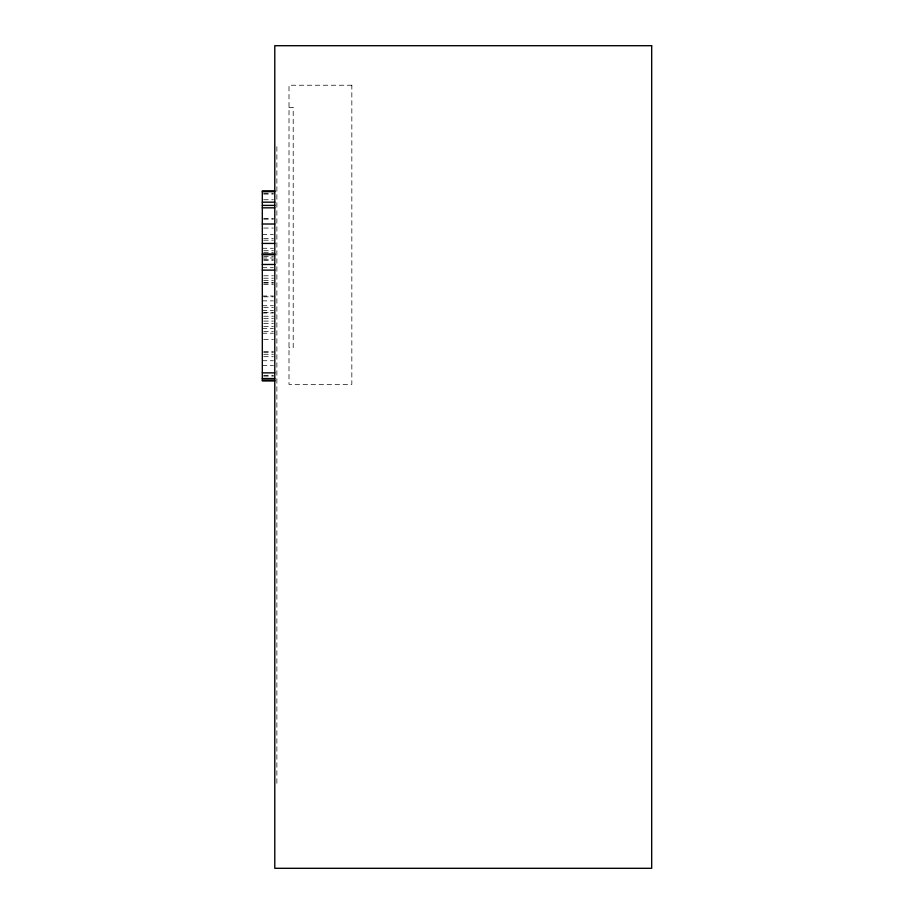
<?xml version="1.0" encoding="UTF-8"?>
<svg xmlns="http://www.w3.org/2000/svg" width="914" height="914" viewBox="0 0 914 914"><rect width="100%" height="100%" fill="white"/><g stroke="black" fill="none" stroke-linecap="round" stroke-linejoin="round"><path stroke-width="0.69" stroke-dasharray="4.57 3.43" d="M289.007 107.349L293.2 107.349L293.2 347.766L289.007 347.766M263.7 193.265L273.4 193.265M263.7 194.076L273.4 194.076M263.7 199.743L273.4 199.743M263.7 218.343L273.4 218.343M263.7 219.154L273.4 219.154M263.7 228.054L273.4 228.054M262.318 234.532L273.4 234.532M263.7 238.577L273.4 238.577M263.7 240.188L273.4 240.188M262.318 248.277L273.4 248.277M263.7 250.71L273.4 250.71M263.7 252.321L273.4 252.321M263.7 256.366L273.4 256.366M262.318 257.988L273.4 257.988M263.7 259.61L273.4 259.61M263.7 260.421L273.4 260.421M262.318 267.699L273.4 267.699M263.7 275.788L273.4 275.788M263.7 278.21L273.4 278.21M263.7 280.644L273.4 280.644M263.7 282.666L273.4 282.666M263.7 283.066L273.4 283.066M263.7 284.38L273.4 284.38M262.318 296.01L273.4 296.01M263.7 296.822L273.4 296.822M262.318 300.866L273.4 300.866M262.318 305.722L273.4 305.722M263.7 307.333L273.4 307.333M262.318 310.577L273.4 310.577M263.7 312.497L273.4 312.497M262.318 312.999L273.4 312.999M263.7 316.233L273.4 316.233M263.7 318.666L273.4 318.666M263.7 321.088L273.4 321.088M263.7 323.522L273.4 323.522M263.7 326.355L273.4 326.355M262.318 328.377L273.4 328.377M263.7 331.611L273.4 331.611M262.318 333.222L273.4 333.222M263.7 339.391L273.4 339.391M263.7 351.524L273.4 351.524M263.7 352.644L273.4 352.644M263.7 354.255L273.4 354.255M263.7 356.689L273.4 356.689M262.318 360.733L273.4 360.733M262.318 365.589L273.4 365.589M263.7 375.3L273.4 375.3M263.7 376.1L273.4 376.1M276.873 146.697L276.873 783.458M351.833 85.23L289.007 85.23L289.007 384.36L351.833 384.36L351.833 85.23"/><path stroke-width="1.37" d="M274.783 190.843L262.318 190.843L262.318 380.955L274.783 380.955M262.318 191.654L274.783 191.654M262.318 202.165L274.783 202.165M262.318 205.399L274.783 205.399M262.318 207.832L274.783 207.832M262.318 224.01L274.783 224.01M262.318 243.432L274.783 243.432M262.318 253.943L274.783 253.943M262.318 254.755L274.783 254.755M262.318 264.466L274.783 264.466M262.318 270.121L274.783 270.121M262.318 372.866L274.783 372.866M262.318 378.533L274.783 378.533M262.318 380.144L274.783 380.144M651.682 45.7L274.783 45.7L274.783 868.3L651.682 868.3L651.682 45.7"/></g></svg>
